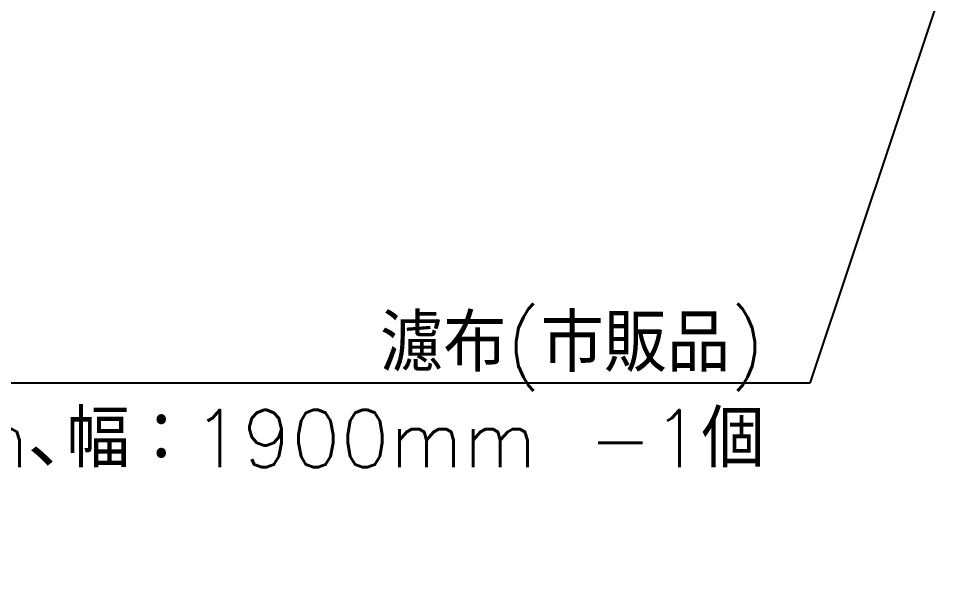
# Model space of a CAD drawing. Header units: millimetres. Extents: x -8731 to 85711, y -14522 to 31379.
# Drawn here: x 5936 to 6672, y 20887 to 21329 of the extents above; entities that cross this region are included whole.
import ezdxf
from ezdxf import colors
from ezdxf.entities.mleader import LeaderData, LeaderLine
from ezdxf.math import Vec2, Vec3

# ---------------------------------------------------------------- set-up
doc = ezdxf.new("R2010")
doc.units = ezdxf.units.MM
doc.header["$LTSCALE"] = 4
doc.layers.add('08_DIM', color=3, linetype='Continuous', lineweight=13)
doc.styles.get("Standard").update_dxf_attribs({"font": 'txt.shx', "bigfont": 'extfont2.shx'})

# ---------------------------------------------------------------- blocks, each defined once
blk = doc.blocks.new('_Open30')
at = {"color": 0, "linetype": 'ByBlock', "lineweight": -2}
for p, q in [((-1, 0.268), (0, 0)), ((0, 0), (-1, -0.268)), ((0, 0), (-1, 0))]:
    blk.add_line(p, q, dxfattribs=at)

msp = doc.modelspace()

# ---------------------------------------------------------------- leaders
at = {"layer": '08_DIM', "color": 4}
ml = msp.add_multileader_mtext('Standard', dxfattribs=at)
ml.set_content('濾布(市販品)\\P長さ：5440mm､幅：1900mm -1個', color=4)
ml.set_leader_properties()
ml.set_arrow_properties(name='OPEN30')
ml.build(insert=Vec2(0, 0))
ml.multileader.update_dxf_attribs({"text_left_attachment_type": 6, "text_right_attachment_type": 6, "dogleg_length": 0.36, "arrow_head_size": 37.5, "scale": 15})
ctx = ml.context
ctx.base_point, ctx.scale, ctx.char_height, ctx.arrow_head_size, ctx.landing_gap_size, ctx.plane_origin = Vec3(5528.91221, 21042.68485), 15, 45, 37.5, 30, Vec3(5349.82298, 16016.66787)
ctx.left_attachment, ctx.right_attachment, ctx.text_align_type = 6, 6, 2
notes = []
notes.append((ctx, [(0, (1, 1, 0), (6555.81221, 21042.68485), (-1, 0), 5.4, [(0, [(6742.34249, 21600.939)], 0, [])])]))
ctx.mtext.insert, ctx.mtext.alignment, ctx.mtext.flow_direction = Vec3(6520.41221, 21096.68485), 3, 5
for ctx, leaders in notes:
    for number, flags, end, landing, length, lines in leaders:
        leader = LeaderData()
        leader.index, (leader.has_last_leader_line, leader.has_dogleg_vector, leader.attachment_direction) = number, flags
        leader.last_leader_point, leader.dogleg_vector, leader.dogleg_length = Vec3(end), Vec3(landing), length
        for number, points, colour, breaks in lines:
            line = LeaderLine()
            line.index, line.vertices, line.color, line.breaks = number, Vec3.list(points), colors.encode_raw_color(colour), breaks
            leader.lines.append(line)
        ctx.leaders.append(leader)

doc.saveas('drawing.dxf')
